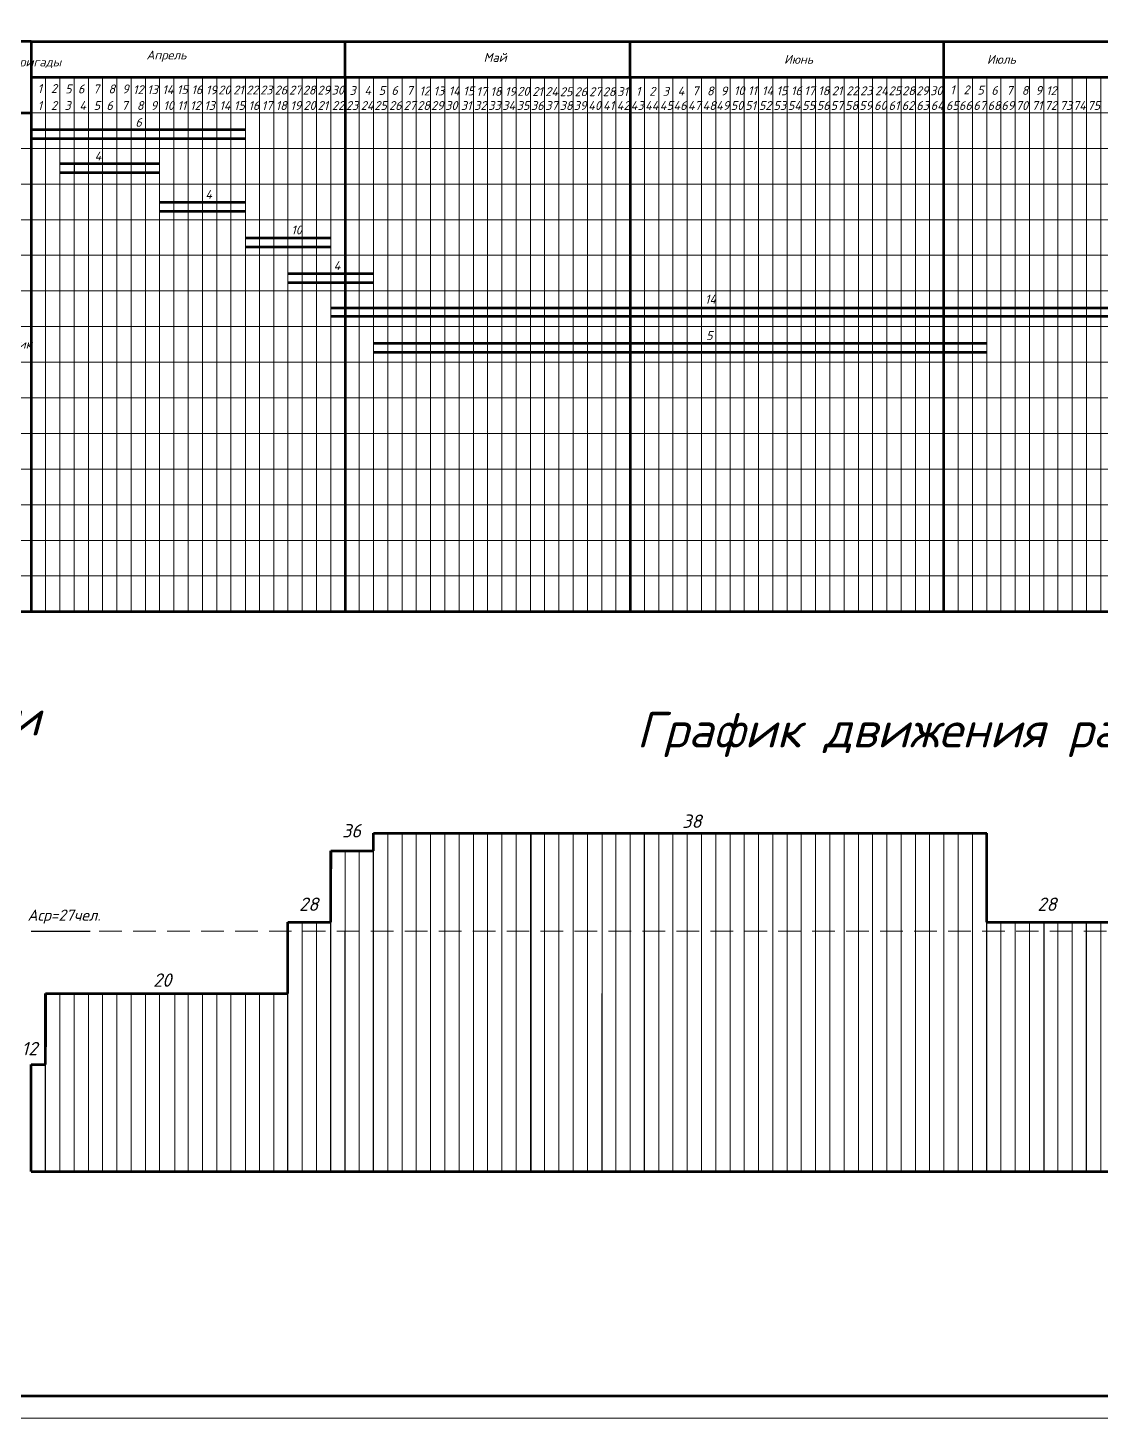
# Model space of a CAD drawing. Header units: millimetres. Extents: x 27137 to 30937, y -4667 to -569.
# Drawn here: x 28338.4 to 28579.3, y -1162.7 to -850.5 of the extents above; entities that cross this region are included whole.
import ezdxf

# ---------------------------------------------------------------- set-up
doc = ezdxf.new("R2010")
doc.units = ezdxf.units.MM
doc.header["$LTSCALE"] = 0.4
doc.linetypes.add('штриховаяX2', pattern=[38.1, 25.4, -12.7])
doc.styles.add('Isocpeur', font='isocpeui.ttf', dxfattribs={"height": 2.5})
doc.styles.get("Standard").update_dxf_attribs({"font": 'isocpeui.ttf', "height": 2.5})

msp = doc.modelspace()

# ---------------------------------------------------------------- linework, layer by layer
at = {"lineweight": 53, "ltscale": 0.5}
for p, q in [((28339.2286, -853.5601), (28774.4286, -853.5601)), ((28339.2286, -853.5601), (28339.2286, -861.5601)), ((28409.6286, -861.5601), (28409.6286, -853.5601)), ((28473.6286, -861.5601), (28473.6286, -853.5601)), ((28544.0286, -861.5601), (28544.0286, -853.5601)), ((28339.2286, -861.5601), (28774.4286, -861.5601)), ((28339.2286, -861.5601), (28339.2286, -933.5601)), ((28345.6286, -861.5601), (28348.8286, -861.5601)), ((28409.6286, -861.5601), (28409.6286, -933.5601)), ((28473.6286, -861.5601), (28473.6286, -933.5601)), ((28544.0286, -933.5601), (28544.0286, -861.5601)), ((28323.2286, -869.5601), (28339.2286, -869.5601)), ((28339.2286, -873.3123), (28374.4286, -873.3123)), ((28374.4286, -873.3123), (28387.3253, -873.3123)), ((28339.2286, -875.3123), (28374.4286, -875.3123)), ((28374.4286, -875.3123), (28387.3253, -875.3123)), ((28345.6286, -880.964), (28368.0286, -880.964)), ((28345.6286, -882.964), (28368.0286, -882.964)), ((28368.0286, -889.6614), (28387.2286, -889.6614)), ((28368.0286, -891.6614), (28387.2286, -891.6614)), ((28387.3253, -897.6614), (28406.5253, -897.6614)), ((28387.3253, -899.6614), (28406.5253, -899.6614)), ((28396.8286, -905.6614), (28416.0286, -905.6614)), ((28396.8286, -907.6614), (28416.0286, -907.6614)), ((28406.4286, -913.3627), (28585.6286, -913.3627)), ((28431.9318, -913.3627), (28585.6286, -913.3627)), ((28585.6286, -915.2897), (28406.4286, -915.2897)), ((28585.6286, -915.2897), (28431.9318, -915.2897)), ((28416.0286, -921.2704), (28553.6286, -921.2704)), ((28416.0286, -923.2704), (28553.6286, -923.2704)), ((28339.2286, -933.5601), (28339.2286, -957.5601)), ((28409.6286, -933.5601), (28409.6286, -981.5601)), ((28473.6286, -933.5601), (28473.6286, -981.5601)), ((28544.0286, -981.5601), (28544.0286, -933.5601)), ((28339.2286, -957.5601), (28339.2286, -981.5601)), ((28339.2286, -981.5601), (28774.4286, -981.5601)), ((28416.0286, -1035.2927), (28416.0286, -1031.2927)), ((28416.0286, -1031.2927), (28553.6286, -1031.2927)), ((28553.6286, -1051.2927), (28553.6286, -1031.2927)), ((28406.4286, -1035.2927), (28406.4286, -1039.2927)), ((28406.4286, -1051.2927), (28406.4286, -1035.2927)), ((28406.4286, -1035.2927), (28416.0286, -1035.2927)), ((28396.8286, -1051.2927), (28406.4286, -1051.2927)), ((28396.8286, -1067.2927), (28396.8286, -1051.2927)), ((28553.6286, -1051.2927), (28582.4286, -1051.2927)), ((28342.4286, -1067.2927), (28342.4286, -1079.2927)), ((28342.4286, -1083.2927), (28342.4286, -1067.2927)), ((28342.4286, -1067.2927), (28396.8286, -1067.2927)), ((28339.2286, -1107.2927), (28339.2286, -1083.2927)), ((28339.2286, -1083.2927), (28342.4286, -1083.2927)), ((28339.2286, -1107.2927), (28339.2286, -1097.2927)), ((28339.2286, -1107.2927), (28774.4286, -1107.2927))]:
    msp.add_line(p, q, dxfattribs=at)
at = {"lineweight": 15}
for p, q in [((28339.2286, -861.5601), (28342.4286, -861.5601)), ((28339.2286, -869.5601), (28339.2286, -861.5601)), ((28342.4286, -861.5601), (28342.4286, -933.5601)), ((28345.6286, -933.5601), (28345.6286, -861.5601)), ((28348.8286, -861.5601), (28348.8286, -933.5601)), ((28352.0286, -933.5601), (28352.0286, -861.5601)), ((28352.0286, -861.5601), (28355.2286, -861.5601)), ((28355.2286, -861.5601), (28355.2286, -933.5601)), ((28358.4286, -933.5601), (28358.4286, -861.5601)), ((28358.4286, -861.5601), (28361.6286, -861.5601)), ((28361.6286, -861.5601), (28361.6286, -933.5601)), ((28364.8286, -933.5601), (28364.8286, -861.5601)), ((28364.8286, -861.5601), (28368.0286, -861.5601)), ((28368.0286, -861.5601), (28368.0286, -981.5601)), ((28371.2286, -861.5601), (28374.4286, -861.5601)), ((28371.2286, -861.5601), (28371.2286, -933.5601)), ((28374.4286, -861.5601), (28374.4286, -933.5601)), ((28377.6286, -933.5601), (28377.6286, -861.5601)), ((28377.6286, -861.5601), (28380.8286, -861.5601)), ((28380.8286, -861.5601), (28380.8286, -933.5601)), ((28384.0286, -933.5601), (28384.0286, -861.5601)), ((28384.0286, -861.5601), (28387.2286, -861.5601)), ((28387.3253, -981.5601), (28387.3253, -861.5601)), ((28390.4286, -933.5601), (28390.4286, -861.5601)), ((28390.4286, -861.5601), (28393.6286, -861.5601)), ((28393.6286, -861.5601), (28393.6286, -933.5601)), ((28396.8286, -933.5601), (28396.8286, -861.5601)), ((28396.8286, -861.5601), (28400.0286, -861.5601)), ((28400.0286, -861.5601), (28400.0286, -933.5601)), ((28403.2286, -933.5601), (28403.2286, -861.5601)), ((28403.2286, -861.5601), (28406.4286, -861.5601)), ((28406.4286, -861.5601), (28406.4286, -933.5601)), ((28409.6286, -861.5601), (28412.8286, -861.5601)), ((28412.8286, -861.5601), (28412.8286, -933.5601)), ((28416.0286, -933.5601), (28416.0286, -861.5601)), ((28416.0286, -861.5601), (28419.2286, -861.5601)), ((28419.2286, -861.5601), (28419.2286, -933.5601)), ((28422.4286, -933.5601), (28422.4286, -861.5601)), ((28422.4286, -861.5601), (28425.6286, -861.5601)), ((28425.6286, -861.5601), (28425.6286, -933.5601)), ((28428.8286, -933.5601), (28428.8286, -861.5601)), ((28428.8286, -861.5601), (28432.0286, -861.5601)), ((28432.0286, -861.5601), (28432.0286, -933.5601)), ((28435.2286, -933.5601), (28435.2286, -861.5601)), ((28435.2286, -861.5601), (28438.4286, -861.5601)), ((28438.4286, -861.5601), (28438.4286, -933.5601)), ((28441.6286, -933.5601), (28441.6286, -861.5601)), ((28441.6286, -861.5601), (28444.8286, -861.5601)), ((28444.8286, -861.5601), (28444.8286, -933.5601)), ((28448.0286, -933.5601), (28448.0286, -861.5601)), ((28448.0286, -861.5601), (28451.2286, -861.5601)), ((28451.2286, -861.5601), (28451.2286, -933.5601)), ((28454.4286, -934.0088), (28454.4286, -861.5601)), ((28454.4286, -861.5601), (28457.6286, -861.5601)), ((28457.6286, -861.5601), (28457.6286, -934.0088)), ((28457.6286, -934.0088), (28457.6286, -861.5967)), ((28460.8286, -934.0088), (28460.8286, -861.5601)), ((28460.8286, -861.5601), (28464.0286, -861.5601)), ((28464.0286, -861.5601), (28464.0286, -933.5601)), ((28467.2286, -933.5601), (28467.2286, -861.5601)), ((28467.2286, -861.5601), (28470.4286, -861.5601)), ((28470.4286, -861.5601), (28470.4286, -933.5601)), ((28473.6286, -861.5601), (28476.8286, -861.5601)), ((28476.8286, -861.5601), (28476.8286, -933.5601)), ((28480.0286, -933.5601), (28480.0286, -861.5601)), ((28480.0286, -861.5601), (28483.2286, -861.5601)), ((28483.2286, -861.5601), (28483.2286, -933.5601)), ((28486.4286, -933.5601), (28486.4286, -861.5601)), ((28486.4286, -861.5601), (28489.6286, -861.5601)), ((28489.6286, -861.5601), (28489.6286, -933.5601)), ((28492.8286, -933.5601), (28492.8286, -861.5601)), ((28492.8286, -861.5601), (28496.0286, -861.5601)), ((28496.0286, -861.5601), (28496.0286, -933.5601)), ((28499.2286, -933.5601), (28499.2286, -861.5601)), ((28499.2286, -861.5601), (28502.4286, -861.5601)), ((28502.4286, -861.5601), (28502.4286, -933.5601)), ((28505.6286, -933.5601), (28505.6286, -861.5601)), ((28505.6286, -861.5601), (28508.8286, -861.5601)), ((28508.8286, -861.5601), (28508.8286, -933.5601)), ((28512.0286, -933.5601), (28512.0286, -861.5601)), ((28512.0286, -861.5601), (28515.2286, -861.5601)), ((28515.2286, -861.5601), (28515.2286, -933.5601)), ((28518.4286, -861.5601), (28521.6286, -861.5601)), ((28521.6286, -861.5601), (28521.6286, -933.5601)), ((28521.6286, -933.5601), (28521.6286, -861.5601)), ((28524.8286, -933.5601), (28524.8286, -861.5601)), ((28524.8286, -861.5601), (28528.0286, -861.5601)), ((28528.0286, -861.5601), (28528.0286, -933.5601)), ((28531.2286, -933.5601), (28531.2286, -861.5601)), ((28531.2286, -861.5601), (28534.4286, -861.5601)), ((28534.4286, -861.5601), (28534.4286, -933.5601)), ((28537.6286, -861.5601), (28540.8286, -861.5601)), ((28537.6286, -861.5601), (28537.6286, -933.5601)), ((28544.0286, -861.5601), (28547.2286, -861.5601)), ((28547.2286, -861.5601), (28547.2286, -933.5601)), ((28550.4286, -933.5601), (28550.4286, -861.5601)), ((28550.4286, -861.5601), (28553.6286, -861.5601)), ((28553.6286, -861.5601), (28553.6286, -933.5601)), ((28556.8286, -933.5601), (28556.8286, -861.5601)), ((28556.8286, -861.5601), (28560.0286, -861.5601)), ((28560.0286, -861.5601), (28560.0286, -933.5601)), ((28563.2286, -861.5601), (28566.4286, -861.5601)), ((28563.2286, -925.5601), (28563.2286, -861.5601)), ((28566.4286, -861.5601), (28566.4286, -933.5601)), ((28566.4286, -861.5601), (28566.4286, -933.5601)), ((28569.6286, -861.5601), (28569.6286, -933.5601)), ((28572.8286, -861.5601), (28572.8286, -933.5601)), ((28576.0286, -933.5601), (28576.0286, -861.5601)), ((28576.0286, -861.5601), (28576.0286, -933.5601)), ((28579.2286, -861.5601), (28579.2286, -933.5601)), ((28579.2286, -933.5601), (28579.2286, -861.5601)), ((28339.2286, -869.5601), (28339.2286, -873.3123)), ((28774.4286, -869.5601), (28339.2286, -869.5601)), ((28339.2286, -881.5601), (28339.2286, -876.3644)), ((28377.6286, -876.3644), (28377.6286, -881.5601)), ((28159.2286, -877.5601), (28339.2286, -877.5601)), ((28339.2286, -877.5601), (28774.4286, -877.5601)), ((28380.8286, -881.5601), (28380.8286, -885.7509)), ((28159.2286, -885.5601), (28339.2286, -885.5601)), ((28339.2286, -885.5601), (28774.4286, -885.5601)), ((28384.0286, -885.7509), (28384.0286, -889.5601)), ((28339.2286, -897.5601), (28339.2286, -889.5601)), ((28374.4286, -889.6614), (28377.6286, -889.6614)), ((28384.0286, -889.5601), (28384.0286, -893.1192)), ((28159.2286, -893.5601), (28774.4286, -893.5601)), ((28377.6286, -897.2575), (28377.6286, -895.6376)), ((28393.6286, -893.1192), (28393.6286, -897.2575)), ((28384.0286, -898.7435), (28384.0286, -900.5208)), ((28393.7253, -897.6614), (28396.9253, -897.6614)), ((28400.0286, -900.5208), (28400.0286, -898.4473)), ((28400.0286, -898.7435), (28400.0286, -900.5208)), ((28409.6286, -897.2575), (28409.6286, -897.5601)), ((28409.6286, -897.5601), (28409.6286, -898.7435)), ((28409.6286, -898.7435), (28409.6286, -898.7435)), ((28339.2286, -901.5601), (28207.2286, -901.5601)), ((28339.2286, -905.5601), (28339.2286, -901.5601)), ((28339.2286, -901.5601), (28774.4286, -901.5601)), ((28390.4286, -901.5601), (28390.4286, -903.6773)), ((28393.6286, -905.5116), (28393.6286, -906.4036)), ((28339.2286, -909.5601), (28207.2286, -909.5601)), ((28339.2286, -917.5601), (28339.2286, -909.5601)), ((28339.2286, -909.5601), (28774.4286, -909.5601)), ((28396.8286, -909.5601), (28396.8286, -913.3627)), ((28416.0286, -909.5601), (28416.0286, -910.6786)), ((28207.2286, -917.5601), (28339.2286, -917.5601)), ((28339.2286, -917.5601), (28774.4286, -917.5601)), ((28416.0286, -917.5601), (28416.0286, -920.5515)), ((28339.2286, -929.5601), (28339.2286, -921.5601)), ((28569.6286, -921.5601), (28569.6286, -923.137)), ((28159.2286, -925.5601), (28339.2286, -925.5601)), ((28339.2286, -933.5601), (28339.2286, -925.5601)), ((28339.2286, -925.5601), (28774.4286, -925.5601)), ((28563.2286, -933.5601), (28563.2286, -925.5601)), ((28524.8286, -930.2794), (28524.8286, -931.6109)), ((28207.2286, -933.5601), (28339.2286, -933.5601)), ((28339.2286, -933.5601), (28207.2286, -933.5601)), ((28339.2286, -933.5601), (28774.4286, -933.5601)), ((28339.2286, -933.5601), (28774.4286, -933.5601)), ((28342.4286, -933.5601), (28342.4286, -981.5601)), ((28345.6286, -981.5601), (28345.6286, -933.5601)), ((28348.8286, -933.5601), (28348.8286, -981.5601)), ((28352.0286, -981.5601), (28352.0286, -933.5601)), ((28355.2286, -933.5601), (28355.2286, -981.5601)), ((28358.4286, -981.5601), (28358.4286, -933.5601)), ((28361.6286, -933.5601), (28361.6286, -981.5601)), ((28364.8286, -981.5601), (28364.8286, -933.5601)), ((28371.2286, -933.5601), (28371.2286, -981.5601)), ((28374.4286, -933.5601), (28374.4286, -981.5601)), ((28377.6286, -981.5601), (28377.6286, -933.5601)), ((28380.8286, -933.5601), (28380.8286, -981.5601)), ((28384.0286, -981.5601), (28384.0286, -933.5601)), ((28390.4286, -981.5601), (28390.4286, -933.5601)), ((28393.6286, -933.5601), (28393.6286, -981.5601)), ((28396.8286, -981.5601), (28396.8286, -933.5601)), ((28400.0286, -933.5601), (28400.0286, -981.5601)), ((28403.2286, -981.5601), (28403.2286, -933.5601)), ((28406.4286, -933.5601), (28406.4286, -981.5601)), ((28412.8286, -933.5601), (28412.8286, -981.5601)), ((28416.0286, -981.5601), (28416.0286, -933.5601)), ((28419.2286, -933.5601), (28419.2286, -981.5601)), ((28422.4286, -981.5601), (28422.4286, -933.5601)), ((28425.6286, -933.5601), (28425.6286, -981.5601)), ((28428.8286, -981.5601), (28428.8286, -933.5601)), ((28432.0286, -933.5601), (28432.0286, -981.5601)), ((28435.2286, -981.5601), (28435.2286, -933.5601)), ((28438.4286, -933.5601), (28438.4286, -981.5601)), ((28441.6286, -981.5601), (28441.6286, -933.5601)), ((28444.8286, -933.5601), (28444.8286, -981.5601)), ((28448.0286, -981.5601), (28448.0286, -933.5601)), ((28451.2286, -933.5601), (28451.2286, -981.5601)), ((28454.4286, -981.5601), (28454.4286, -933.5601)), ((28457.6286, -933.5601), (28457.6286, -981.5601)), ((28457.6286, -981.5601), (28457.6286, -933.5601)), ((28460.8286, -981.5601), (28460.8286, -933.5601)), ((28464.0286, -933.5601), (28464.0286, -981.5601)), ((28467.2286, -981.5601), (28467.2286, -933.5601)), ((28470.4286, -933.5601), (28470.4286, -981.5601)), ((28476.8286, -933.5601), (28476.8286, -981.5601)), ((28480.0286, -981.5601), (28480.0286, -933.5601)), ((28483.2286, -933.5601), (28483.2286, -981.5601)), ((28486.4286, -981.5601), (28486.4286, -933.5601)), ((28489.6286, -933.5601), (28489.6286, -981.5601)), ((28492.8286, -981.5601), (28492.8286, -933.5601)), ((28496.0286, -933.5601), (28496.0286, -981.5601)), ((28499.2286, -981.5601), (28499.2286, -933.5601)), ((28502.4286, -933.5601), (28502.4286, -981.5601)), ((28505.6286, -981.5601), (28505.6286, -933.5601)), ((28508.8286, -933.5601), (28508.8286, -981.5601)), ((28512.0286, -981.5601), (28512.0286, -933.5601)), ((28515.2286, -933.5601), (28515.2286, -981.5601)), ((28521.6286, -933.5601), (28521.6286, -981.5601)), ((28521.6286, -981.5601), (28521.6286, -933.5601)), ((28524.8286, -981.5601), (28524.8286, -933.5601)), ((28528.0286, -933.5601), (28528.0286, -981.5601)), ((28531.2286, -981.5601), (28531.2286, -933.5601)), ((28534.4286, -933.5601), (28534.4286, -981.5601)), ((28537.6286, -933.5601), (28537.6286, -981.5601)), ((28547.2286, -933.5601), (28547.2286, -981.5601)), ((28550.4286, -981.5601), (28550.4286, -933.5601)), ((28553.6286, -933.5601), (28553.6286, -981.5601)), ((28556.8286, -981.5601), (28556.8286, -933.5601)), ((28560.0286, -933.5601), (28560.0286, -981.5601)), ((28563.2286, -981.5601), (28563.2286, -933.5601)), ((28566.4286, -933.5601), (28566.4286, -981.5601)), ((28566.4286, -933.5601), (28566.4286, -981.5601)), ((28569.6286, -933.5601), (28569.6286, -981.5601)), ((28572.8286, -933.5601), (28572.8286, -981.5601)), ((28576.0286, -981.5601), (28576.0286, -933.5601)), ((28576.0286, -933.5601), (28576.0286, -981.5601)), ((28579.2286, -933.5601), (28579.2286, -981.5601)), ((28579.2286, -981.5601), (28579.2286, -933.5601)), ((28339.2286, -941.5601), (28339.2286, -937.5601)), ((28207.2286, -941.5601), (28339.2286, -941.5601)), ((28339.2286, -941.5601), (28774.4286, -941.5601)), ((28339.2286, -949.5601), (28339.2286, -945.5601)), ((28207.2286, -949.5601), (28339.2286, -949.5601)), ((28339.2286, -949.5601), (28774.6124, -949.5601)), ((28393.6286, -949.5601), (28393.6286, -950.3694)), ((28339.2286, -957.5601), (28323.2286, -957.5601)), ((28339.2286, -957.5601), (28339.2286, -958.6634)), ((28339.2286, -957.5601), (28774.6124, -957.5601)), ((28345.6286, -981.5601), (28345.6286, -957.5601)), ((28159.2286, -965.5601), (28339.2286, -965.5601)), ((28339.2286, -965.5601), (28774.6124, -965.5601)), ((28159.2286, -973.5601), (28339.2286, -973.5601)), ((28339.2286, -973.5601), (28774.6124, -973.5601)), ((28339.2286, -981.5601), (28339.2286, -975.1601)), ((28339.2286, -981.5601), (28339.2286, -975.1601)), ((28419.2286, -1031.2927), (28419.2286, -1107.2927)), ((28422.4286, -1107.2927), (28422.4286, -1031.2927)), ((28422.4286, -1068.1469), (28422.4286, -1031.2927)), ((28425.6286, -1031.2927), (28425.6286, -1068.1469)), ((28425.6286, -1031.2927), (28425.6286, -1107.2927)), ((28428.8286, -1107.2927), (28428.8286, -1031.2927)), ((28428.8286, -1068.1469), (28428.8286, -1031.2927)), ((28432.0286, -1031.2927), (28432.0286, -1068.1469)), ((28432.0286, -1031.2927), (28432.0286, -1107.2927)), ((28435.2286, -1107.2927), (28435.2286, -1031.2927)), ((28435.2286, -1068.1469), (28435.2286, -1031.2927)), ((28438.4286, -1031.2927), (28438.4286, -1068.1469)), ((28438.4286, -1031.2927), (28438.4286, -1107.2927)), ((28441.6286, -1107.2927), (28441.6286, -1031.2927)), ((28441.6286, -1068.1469), (28441.6286, -1031.2927)), ((28444.8286, -1031.2927), (28444.8286, -1068.1469)), ((28444.8286, -1031.2927), (28444.8286, -1107.2927)), ((28448.0286, -1107.2927), (28448.0286, -1031.2927)), ((28448.0286, -1068.1469), (28448.0286, -1031.2927)), ((28451.2286, -1031.2927), (28451.2286, -1068.1469)), ((28451.2286, -1031.2927), (28451.2286, -1107.2927)), ((28451.4303, -1031.2927), (28451.4303, -1107.2927)), ((28454.4286, -1107.2927), (28454.4286, -1031.2927)), ((28454.4286, -1068.1469), (28454.4286, -1031.2927)), ((28454.4286, -1031.2927), (28454.4286, -1107.2927)), ((28457.6286, -1031.2927), (28457.6286, -1068.1469)), ((28457.6286, -1031.2927), (28457.6286, -1107.2927)), ((28457.6286, -1107.2927), (28457.6286, -1031.2927)), ((28457.6286, -1068.1469), (28457.6286, -1031.2927)), ((28457.6286, -1107.2927), (28457.6286, -1031.2927)), ((28460.8286, -1107.2927), (28460.8286, -1031.2927)), ((28460.8286, -1068.1469), (28460.8286, -1031.2927)), ((28460.8286, -1031.2927), (28460.8286, -1107.2927)), ((28464.0286, -1031.2927), (28464.0286, -1107.2927)), ((28464.0286, -1107.2927), (28464.0286, -1031.2927)), ((28467.3253, -1107.2927), (28467.3253, -1031.2927)), ((28470.4286, -1107.2927), (28470.4286, -1031.2927)), ((28473.6286, -1031.2927), (28473.6286, -1107.2927)), ((28476.8286, -1107.2927), (28476.8286, -1031.2927)), ((28476.8286, -1107.2927), (28476.8286, -1031.2927)), ((28480.0286, -1031.2927), (28480.0286, -1107.2927)), ((28483.2286, -1107.2927), (28483.2286, -1031.2927)), ((28486.4286, -1107.2927), (28486.4286, -1031.2927)), ((28489.6286, -1031.2927), (28489.6286, -1107.2927)), ((28492.8286, -1031.2927), (28492.8286, -1107.2927)), ((28496.0286, -1107.2927), (28496.0286, -1031.2927)), ((28499.2286, -1031.2927), (28499.2286, -1107.2927)), ((28502.4286, -1107.2927), (28502.4286, -1031.2927)), ((28505.6286, -1031.2927), (28505.6286, -1107.2927)), ((28508.8286, -1107.2927), (28508.8286, -1031.2927)), ((28512.0286, -1031.2927), (28512.0286, -1107.2927)), ((28515.2286, -1107.2927), (28515.2286, -1031.2927)), ((28518.4286, -1031.2927), (28518.4286, -1107.2927)), ((28521.6286, -1107.2927), (28521.6286, -1031.2927)), ((28524.8286, -1031.2927), (28524.8286, -1107.2927)), ((28528.0286, -1107.2927), (28528.0286, -1031.2927)), ((28531.2286, -1031.2927), (28531.2286, -1107.2927)), ((28534.4286, -1107.2927), (28534.4286, -1031.2927)), ((28537.6286, -1031.2927), (28537.6286, -1107.2927)), ((28537.6286, -1107.2927), (28537.6286, -1031.2927)), ((28540.8286, -1107.2927), (28540.8286, -1031.2927)), ((28544.0286, -1031.2927), (28544.0286, -1107.2927)), ((28547.2286, -1107.2927), (28547.2286, -1031.2927)), ((28547.2286, -1031.2927), (28547.2286, -1107.2927)), ((28550.4286, -1031.2927), (28550.4286, -1107.2927)), ((28409.6286, -1035.2927), (28409.6286, -1072.5151)), ((28412.8286, -1035.2927), (28412.8286, -1107.2927)), ((28416.0286, -1107.2927), (28416.0286, -1035.2927)), ((28406.4286, -1039.2927), (28406.4286, -1068.5317)), ((28406.4286, -1039.2927), (28406.4286, -1039.2927)), ((28406.4286, -1107.2927), (28406.4286, -1039.2927)), ((28400.0286, -1051.2927), (28400.0286, -1107.2927)), ((28400.0286, -1051.2927), (28400.0286, -1068.5317)), ((28403.2286, -1107.2927), (28403.2286, -1051.2927)), ((28403.2286, -1068.5317), (28403.2286, -1051.2927)), ((28553.6286, -1051.2927), (28553.6286, -1107.2927)), ((28556.8286, -1107.2927), (28556.8286, -1051.2927)), ((28560.0286, -1051.2927), (28560.0286, -1107.2927)), ((28563.2286, -1051.2927), (28563.2286, -1107.2927)), ((28563.2286, -1107.2927), (28563.2286, -1051.2927)), ((28566.4286, -1107.2927), (28566.4286, -1051.2927)), ((28566.5253, -1107.2927), (28566.5253, -1051.2927)), ((28569.6286, -1051.2927), (28569.6286, -1107.2927)), ((28569.6286, -1107.2927), (28569.6286, -1051.2927)), ((28572.8286, -1051.2927), (28572.8286, -1107.2927)), ((28572.8286, -1051.2927), (28572.8286, -1107.2927)), ((28576.0286, -1051.2927), (28576.0286, -1107.2927)), ((28576.0286, -1107.2927), (28576.0286, -1051.2927)), ((28576.0286, -1107.2927), (28576.0286, -1051.2927)), ((28579.2286, -1107.2927), (28579.2286, -1051.2927)), ((28579.2286, -1051.2927), (28579.2286, -1107.2927)), ((28396.8286, -1107.2927), (28396.8286, -1057.2927)), ((28396.8286, -1072.5151), (28396.8286, -1057.2927)), ((28425.6286, -1107.2927), (28425.6286, -1063.2927)), ((28425.6286, -1107.2927), (28425.6286, -1063.2927)), ((28428.8286, -1063.2927), (28428.8286, -1107.2927)), ((28432.0286, -1107.2927), (28432.0286, -1063.2927)), ((28435.2286, -1063.2927), (28435.2286, -1107.2927)), ((28438.4286, -1107.2927), (28438.4286, -1063.2927)), ((28441.6286, -1063.2927), (28441.6286, -1107.2927)), ((28444.8286, -1107.2927), (28444.8286, -1063.2927)), ((28448.0286, -1063.2927), (28448.0286, -1107.2927)), ((28524.8286, -1107.2927), (28524.8286, -1063.2927)), ((28524.8286, -1107.2927), (28524.8286, -1063.2927)), ((28528.0286, -1063.2927), (28528.0286, -1107.2927)), ((28531.2286, -1107.2927), (28531.2286, -1063.2927)), ((28534.4286, -1063.2927), (28534.4286, -1107.2927)), ((28537.6286, -1107.2927), (28537.6286, -1063.2927)), ((28540.8286, -1063.2927), (28540.8286, -1107.2927)), ((28544.0286, -1107.2927), (28544.0286, -1063.2927)), ((28345.6286, -1107.2927), (28345.6286, -1067.2927)), ((28345.6286, -1107.2927), (28345.6286, -1067.2927)), ((28348.8286, -1067.2927), (28348.8286, -1107.2927)), ((28352.0286, -1107.2927), (28352.0286, -1067.2927)), ((28355.2286, -1067.2927), (28355.2286, -1107.2927)), ((28358.4286, -1107.2927), (28358.4286, -1067.2927)), ((28361.6286, -1067.2927), (28361.6286, -1107.2927)), ((28364.8286, -1107.2927), (28364.8286, -1067.2927)), ((28368.0286, -1067.2927), (28368.0286, -1107.2927)), ((28371.4303, -1067.2927), (28371.4303, -1107.2927)), ((28374.4286, -1067.2927), (28374.4286, -1107.2927)), ((28377.6286, -1107.2927), (28377.6286, -1067.2927)), ((28380.8286, -1067.2927), (28380.8286, -1107.2927)), ((28384.0286, -1107.2927), (28384.0286, -1067.2927)), ((28387.3253, -1107.2927), (28387.3253, -1067.2927)), ((28390.4286, -1107.2927), (28390.4286, -1067.2927)), ((28390.4286, -1072.5151), (28390.4286, -1067.2927)), ((28393.6286, -1067.2927), (28393.6286, -1072.5151)), ((28396.8286, -1107.2927), (28396.8286, -1067.2927)), ((28467.2286, -1107.2927), (28467.2286, -1067.2927)), ((28470.4286, -1067.2927), (28470.4286, -1107.2927)), ((28473.6286, -1067.2927), (28473.6286, -1068.1469)), ((28473.6286, -1067.2927), (28473.6286, -1107.2927)), ((28476.8286, -1067.2927), (28476.8286, -1068.1469)), ((28476.8286, -1067.2927), (28476.8286, -1107.2927)), ((28480.0286, -1107.2927), (28480.0286, -1067.2927)), ((28480.0286, -1068.1469), (28480.0286, -1067.2927)), ((28483.2286, -1067.2927), (28483.2286, -1068.1469)), ((28483.2286, -1067.2927), (28483.2286, -1107.2927)), ((28486.4286, -1068.1469), (28486.4286, -1067.2927)), ((28489.6286, -1067.2927), (28489.6286, -1068.1469)), ((28489.6286, -1067.2927), (28489.6286, -1107.2927)), ((28492.8286, -1067.2927), (28492.8286, -1107.2927)), ((28496.0286, -1067.2927), (28496.0286, -1107.2927)), ((28499.2286, -1107.2927), (28499.2286, -1067.2927)), ((28502.4286, -1067.2927), (28502.4286, -1107.2927)), ((28505.6286, -1107.2927), (28505.6286, -1067.2927)), ((28508.8286, -1067.2927), (28508.8286, -1107.2927)), ((28512.0286, -1107.2927), (28512.0286, -1067.2927)), ((28515.2286, -1067.2927), (28515.2286, -1107.2927)), ((28518.4286, -1107.2927), (28518.4286, -1067.2927)), ((28550.4286, -1067.2927), (28550.4286, -1107.2927)), ((28553.6286, -1067.2927), (28553.6286, -1107.2927)), ((28556.8286, -1067.2927), (28556.8286, -1107.2927)), ((28560.0286, -1107.2927), (28560.0286, -1067.2927)), ((28393.6286, -1072.5151), (28393.6286, -1107.2927)), ((28409.6286, -1072.5151), (28409.6286, -1107.2927)), ((28342.4286, -1079.2927), (28342.4286, -1107.2927)), ((28342.4286, -1079.2927), (28342.4286, -1107.2927)), ((28358.4286, -1087.2927), (28358.4286, -1077.2927)), ((28361.6286, -1077.2927), (28361.6286, -1081.358)), ((28364.8286, -1081.358), (28364.8286, -1077.2927)), ((28368.0286, -1077.2927), (28368.0286, -1081.358)), ((28374.4286, -1077.2927), (28374.4286, -1077.5115)), ((28377.6286, -1077.5115), (28377.6286, -1077.2927)), ((28380.8286, -1077.2927), (28380.8286, -1077.5115)), ((28384.0286, -1081.358), (28384.0286, -1077.2927)), ((28422.4286, -1079.2927), (28422.4286, -1107.2927)), ((28422.4286, -1079.2927), (28422.4286, -1107.2927)), ((28521.6286, -1079.2927), (28521.6286, -1107.2927)), ((28521.6286, -1079.2927), (28521.6286, -1107.2927)), ((28521.6286, -1082.2927), (28521.6286, -1107.2927)), ((28521.6286, -1107.2927), (28521.6286, -1082.2927)), ((28524.8286, -1107.2927), (28524.8286, -1082.2927)), ((28528.0286, -1082.2927), (28528.0286, -1107.2927)), ((28531.2286, -1107.2927), (28531.2286, -1082.2927)), ((28534.4286, -1082.2927), (28534.4286, -1107.2927)), ((28537.6286, -1082.2927), (28537.6286, -1107.2927)), ((28540.8286, -1082.2927), (28540.8286, -1107.2927)), ((28544.0286, -1107.2927), (28544.0286, -1082.2927)), ((28547.2286, -1082.2927), (28547.2286, -1107.2927)), ((28550.4286, -1082.2927), (28550.4286, -1107.2927)), ((28553.6286, -1082.2927), (28553.6286, -1107.2927)), ((28556.8286, -1107.2927), (28556.8286, -1082.2927)), ((28560.0286, -1082.2927), (28560.0286, -1107.2927)), ((28563.2286, -1107.2927), (28563.2286, -1082.2927)), ((28566.4286, -1082.2927), (28566.4286, -1107.2927)), ((28569.6286, -1107.2927), (28569.6286, -1082.2927))]:
    msp.add_line(p, q, dxfattribs=at)
at = {"color": 0, "lineweight": 15}
for p, q in [((28518.4286, -933.5601), (28518.4286, -861.5601)), ((28540.8286, -861.5601), (28540.8286, -933.5601)), ((28518.4286, -981.5601), (28518.4286, -933.5601)), ((28540.8286, -933.5601), (28540.8286, -981.5601))]:
    msp.add_line(p, q, dxfattribs=at)
at = {"ltscale": 0.5}
for p, q in [((28339.2286, -873.3123), (28339.2286, -875.3123)), ((28339.2286, -875.3123), (28342.0311, -875.3123)), ((28345.6286, -882.964), (28368.0286, -882.964)), ((28348.8286, -880.964), (28348.8286, -882.964)), ((28348.8286, -880.964), (28348.8286, -882.964)), ((28416.0286, -1107.2927), (28416.0286, -1031.2927)), ((28416.0286, -1031.2927), (28553.6286, -1031.2927)), ((28476.8286, -1107.2927), (28476.8286, -1031.2927)), ((28406.4286, -1107.2927), (28406.4286, -1035.2927)), ((28406.4286, -1035.2927), (28416.0286, -1035.2927)), ((28396.8286, -1051.2927), (28406.4286, -1051.2927)), ((28553.6286, -1107.2927), (28553.6286, -1051.2927)), ((28576.0286, -1107.2927), (28576.0286, -1051.2927)), ((28339.2286, -1053.2927), (28352.414, -1053.2927)), ((28409.6286, -1107.2927), (28409.6286, -1053.2927)), ((28553.6286, -1107.2927), (28553.6286, -1061.2927)), ((28396.8286, -1107.2927), (28396.8286, -1067.2927)), ((28396.8286, -1107.2927), (28396.8286, -1067.2927)), ((28339.2286, -1107.2927), (28339.2286, -1083.2927)), ((28339.2286, -1083.2927), (28342.4286, -1083.2927)), ((28342.4286, -1107.2927), (28342.4286, -1083.2927))]:
    msp.add_line(p, q, dxfattribs=at)
at = {"lineweight": 15, "ltscale": 0.5}
for p, q in [((28374.4286, -881.1191), (28374.4286, -933.5601)), ((28390.4286, -881.1191), (28390.4286, -933.5601)), ((28419.2286, -914.5345), (28419.2286, -933.5601)), ((28569.6286, -914.5345), (28569.6286, -933.5601)), ((28572.8286, -914.5345), (28572.8286, -933.5601)), ((28374.4286, -933.5601), (28374.4286, -981.5601)), ((28390.4286, -933.5601), (28390.4286, -981.5601)), ((28419.2286, -933.5601), (28419.2286, -981.5601)), ((28569.6286, -933.5601), (28569.6286, -981.5601)), ((28572.8286, -933.5601), (28572.8286, -981.5601)), ((28390.4286, -1067.2927), (28390.4286, -1072.5151)), ((28374.4286, -1077.2927), (28374.4286, -1077.5115)), ((28374.4286, -1081.358), (28374.4286, -1082.8575)), ((28390.4286, -1081.358), (28390.4286, -1081.9558)), ((28339.2286, -1107.2927), (28339.2286, -1097.2927))]:
    msp.add_line(p, q, dxfattribs=at)
at = {"linetype": 'штриховаяX2', "lineweight": 15, "ltscale": 0.5}
msp.add_line((28339.2286, -1053.2927), (28780.8713, -1053.2927), dxfattribs=at)
at = {"color": 7, "lineweight": 15}
msp.add_lwpolyline([(28130.6969, -1162.6747), (28971.6969, -1162.6747), (28971.6969, -568.6747), (28130.6969, -568.6747)], close=True, dxfattribs=at)
at = {"lineweight": 15, "const_width": 0.6}
msp.add_lwpolyline([(28150.6969, -1157.6747), (28966.6969, -1157.6747), (28966.6969, -573.6747), (28150.6969, -573.6747)], close=True, dxfattribs=at)
msp.add_lwpolyline([(28150.6969, -573.6747), (28966.6969, -573.6747), (28966.6969, -1157.6747), (28150.6969, -1157.6747)], dxfattribs=at)
at = {"lineweight": 53, "ltscale": 0.5}
msp.add_lwpolyline([(28339.2286, -853.5601), (28159.2286, -853.5601), (28159.2286, -949.5601), (28159.2286, -953.5601), (28159.2286, -957.5601), (28159.2286, -965.5601), (28159.2286, -973.5601), (28159.2286, -981.5601), (28339.2286, -981.5601)], dxfattribs=at)

# ---------------------------------------------------------------- texts
at = {"lineweight": 15, "attachment_point": 1}
for s, width, gutter_width, insert, char_height in [('Состав бригады', 20, 12.5, (28326.1111, -857.1496), 2), ('Апрель', 64.209377, 12.5, (28365.0504, -855.5799), 2), ('Май', 64.209377, 12.5, (28440.7386, -856.129), 2), ('Июнь', 64.209377, 12.5, (28508.1471, -856.5585), 2), ('Июль', 64.209377, 12.5, (28553.6794, -856.5585), 2), ('1', 8.923798, 12.5, (28340.6501, -863.1051), 2), ('2', 8.923798, 12.5, (28343.6373, -863.1051), 2), ('5', 8.923798, 12.5, (28346.8311, -863.1996), 2), ('6', 8.923798, 12.5, (28349.6901, -863.1996), 2), ('7', 8.923798, 12.5, (28353.0896, -863.1996), 2), ('8', 8.923798, 12.5, (28356.5325, -863.1996), 2), ('9', 8.923798, 12.5, (28359.6254, -863.1996), 2), ('12', 8.923798, 12.5, (28362.0558, -863.3598), 2), ('13', 8.923798, 12.5, (28365.2284, -863.3598), 2), ('14', 8.923798, 12.5, (28368.6317, -863.3598), 2), ('15', 8.923798, 12.5, (28371.8908, -863.3598), 2), ('16', 8.923798, 12.5, (28375.1499, -863.3598), 2), ('19', 8.923798, 12.5, (28378.3938, -863.4447), 2), ('20', 8.923798, 12.5, (28381.169, -863.4447), 2), ('21', 8.923798, 12.5, (28384.5098, -863.4447), 2), ('22', 8.923798, 12.5, (28387.4386, -863.4447), 2), ('23', 8.923798, 12.5, (28390.5603, -863.4447), 2), ('26', 8.923798, 12.5, (28393.8254, -863.4566), 2), ('27', 8.923798, 12.5, (28397.0725, -863.4566), 2), ('28', 8.923798, 12.5, (28400.1374, -863.4566), 2), ('29', 8.923798, 12.5, (28403.4324, -863.4697), 2), ('30', 8.923798, 12.5, (28406.6075, -863.4697), 2), ('3', 8.923798, 12.5, (28410.6237, -863.5509), 2), ('4', 8.923798, 12.5, (28413.9712, -863.5509), 2), ('5', 8.923798, 12.5, (28417.1699, -863.5509), 2), ('6', 8.923798, 12.5, (28420.029, -863.5509), 2), ('7', 8.923798, 12.5, (28423.4284, -863.5509), 2), ('12', 8.923798, 12.5, (28426.3144, -863.6424), 2), ('13', 8.923798, 12.5, (28429.487, -863.6424), 2), ('14', 8.923798, 12.5, (28432.8903, -863.6424), 2), ('15', 8.923798, 12.5, (28436.1494, -863.6424), 2), ('17', 8.923798, 12.5, (28439.098, -863.771), 2), ('18', 8.923798, 12.5, (28442.2417, -863.771), 2), ('19', 8.923798, 12.5, (28445.5296, -863.771), 2), ('20', 8.923798, 12.5, (28448.2843, -863.7309), 2), ('21', 8.923798, 12.5, (28451.6456, -863.771), 2), ('24', 8.923798, 12.5, (28454.5601, -863.7901), 2), ('25', 8.923798, 12.5, (28457.83, -863.8245), 2), ('26', 8.923798, 12.5, (28461.1462, -863.8245), 2), ('27', 8.923798, 12.5, (28464.3933, -863.8245), 2), ('28', 8.923798, 12.5, (28467.4582, -863.8245), 2), ('31', 8.923798, 12.5, (28470.7077, -863.8024), 2), ('1', 8.923798, 12.5, (28474.9095, -863.7404), 2), ('2', 8.923798, 12.5, (28477.8967, -863.7404), 2), ('3', 8.923798, 12.5, (28480.9202, -863.7404), 2), ('4', 8.923798, 12.5, (28484.2678, -863.6702), 2), ('7', 8.923798, 12.5, (28487.5532, -863.6179), 2), ('8', 8.923798, 12.5, (28490.8553, -863.6526), 2), ('9', 8.923798, 12.5, (28493.9482, -863.6526), 2), ('10', 8.923798, 12.5, (28496.9092, -863.5822), 2), ('11', 8.923798, 12.5, (28500.0529, -863.5822), 2), ('14', 8.923798, 12.5, (28503.1847, -863.6132), 2), ('15', 8.923798, 12.5, (28506.4439, -863.6132), 2), ('16', 8.923798, 12.5, (28509.703, -863.6132), 2), ('17', 8.923798, 12.5, (28512.6736, -863.6132), 2), ('18', 8.923798, 12.5, (28515.8174, -863.6132), 2), ('21', 8.923798, 12.5, (28518.8715, -863.6141), 2), ('22', 8.923798, 12.5, (28522.1002, -863.6141), 2), ('23', 8.923798, 12.5, (28525.2219, -863.6141), 2), ('24', 8.923798, 12.5, (28528.5667, -863.6141), 2), ('25', 8.923798, 12.5, (28531.5956, -863.6141), 2), ('28', 8.923798, 12.5, (28534.6535, -863.6072), 2), ('29', 8.923798, 12.5, (28537.7515, -863.6072), 2), ('30', 8.923798, 12.5, (28540.9266, -863.6072), 2), ('1', 8.923798, 12.5, (28545.431, -863.4039), 2), ('2', 8.923798, 12.5, (28548.4183, -863.4039), 2), ('5', 8.923798, 12.5, (28551.5272, -863.4721), 2), ('6', 8.923798, 12.5, (28554.6472, -863.5378), 2), ('7', 8.923798, 12.5, (28558.0466, -863.5378), 2), ('8', 8.923798, 12.5, (28561.4896, -863.5378), 2), ('9', 8.923798, 12.5, (28564.5825, -863.5378), 2), ('12', 8.923798, 12.5, (28566.966, -863.5872), 2), ('1', 8.923798, 12.5, (28340.6501, -866.926), 2), ('2', 8.923798, 12.5, (28343.6373, -866.926), 2), ('3', 8.923798, 12.5, (28346.6609, -866.926), 2), ('4', 8.923798, 12.5, (28350.0084, -866.926), 2), ('5', 8.923798, 12.5, (28353.2071, -866.926), 2), ('6', 8.923798, 12.5, (28356.0662, -866.926), 2), ('7', 8.923798, 12.5, (28359.4656, -866.926), 2), ('8', 8.923798, 12.5, (28362.9086, -866.926), 2), ('9', 8.923798, 12.5, (28366.0015, -866.926), 2), ('10', 8.923798, 12.5, (28368.8568, -866.926), 2), ('11', 8.923798, 12.5, (28372.0005, -866.926), 2), ('12', 8.923798, 12.5, (28374.8558, -866.926), 2), ('13', 8.923798, 12.5, (28378.0284, -866.926), 2), ('14', 8.923798, 12.5, (28381.4317, -866.926), 2), ('15', 8.923798, 12.5, (28384.6908, -866.926), 2), ('16', 8.923798, 12.5, (28387.9499, -866.926), 2), ('17', 8.923798, 12.5, (28390.9206, -866.926), 2), ('18', 8.923798, 12.5, (28394.0643, -866.926), 2), ('19', 8.923798, 12.5, (28397.3522, -866.926), 2), ('20', 8.923798, 12.5, (28400.2941, -866.926), 2), ('21', 8.923798, 12.5, (28403.4682, -866.926), 2), ('22', 8.923798, 12.5, (28406.6969, -866.926), 2), ('23', 8.923798, 12.5, (28409.8186, -866.926), 2), ('24', 8.923798, 12.5, (28413.1634, -866.926), 2), ('25', 8.923798, 12.5, (28416.1923, -866.926), 2), ('26', 8.923798, 12.5, (28419.5085, -866.926), 2), ('27', 8.923798, 12.5, (28422.7557, -866.926), 2), ('28', 8.923798, 12.5, (28425.8205, -866.926), 2), ('29', 8.923798, 12.5, (28428.9185, -866.926), 2), ('30', 8.923798, 12.5, (28432.0936, -866.926), 2), ('31', 8.923798, 12.5, (28435.598, -866.926), 2), ('32', 8.923798, 12.5, (28438.5977, -866.926), 2), ('33', 8.923798, 12.5, (28441.7535, -866.926), 2), ('34', 8.923798, 12.5, (28444.9152, -866.926), 2), ('35', 8.923798, 12.5, (28448.1288, -866.926), 2), ('36', 8.923798, 12.5, (28451.3423, -866.926), 2), ('37', 8.923798, 12.5, (28454.5559, -866.926), 2), ('38', 8.923798, 12.5, (28457.7954, -866.926), 2), ('39', 8.923798, 12.5, (28460.9512, -866.926), 2), ('40', 8.923798, 12.5, (28464.2032, -866.926), 2), ('41', 8.923798, 12.5, (28467.5214, -866.926), 2), ('42', 8.923798, 12.5, (28470.6024, -866.926), 2), ('43', 8.923798, 12.5, (28473.7389, -866.926), 2), ('44', 8.923798, 12.5, (28476.9717, -866.926), 2), ('45', 8.923798, 12.5, (28480.2698, -866.926), 2), ('46', 8.923798, 12.5, (28483.3294, -866.926), 2), ('47', 8.923798, 12.5, (28486.5814, -866.926), 2), ('48', 8.923798, 12.5, (28489.872, -866.926), 2), ('49', 8.923798, 12.5, (28492.9183, -866.926), 2), ('50', 8.923798, 12.5, (28496.1896, -866.926), 2), ('51', 8.923798, 12.5, (28499.4224, -866.926), 2), ('52', 8.923798, 12.5, (28502.4919, -866.926), 2), ('53', 8.923798, 12.5, (28505.7757, -866.926), 2), ('54', 8.923798, 12.5, (28508.9946, -866.926), 2), ('55', 8.923798, 12.5, (28512.2056, -866.926), 2), ('56', 8.923798, 12.5, (28515.488, -866.926), 2), ('57', 8.923798, 12.5, (28518.5818, -866.926), 2), ('58', 8.923798, 12.5, (28521.8266, -866.926), 2), ('59', 8.923798, 12.5, (28525.0119, -866.926), 2), ('60', 8.923798, 12.5, (28528.3571, -866.926), 2), ('61', 8.923798, 12.5, (28531.5879, -866.926), 2), ('62', 8.923798, 12.5, (28534.5457, -866.926), 2), ('63', 8.923798, 12.5, (28537.8165, -866.926), 2), ('64', 8.923798, 12.5, (28541.0651, -866.926), 2), ('65', 8.923798, 12.5, (28544.468, -866.926), 2), ('66', 8.923798, 12.5, (28547.3818, -866.926), 2), ('67', 8.923798, 12.5, (28550.6266, -866.926), 2), ('68', 8.923798, 12.5, (28553.8119, -866.926), 2), ('69', 8.923798, 12.5, (28556.901, -866.926), 2), ('70', 8.923798, 12.5, (28560.1398, -866.926), 2), ('71', 8.923798, 12.5, (28563.7229, -866.926), 2), ('72', 8.923798, 12.5, (28566.6165, -866.926), 2), ('73', 8.923798, 12.5, (28570.0035, -866.926), 2), ('74', 8.923798, 12.5, (28572.9818, -866.926), 2), ('75', 8.923798, 12.5, (28576.2266, -866.926), 2), ('6', 8.923798, 12.5, (28362.5739, -870.7033), 2), ('4', 8.923798, 12.5, (28353.4276, -878.2682), 2), ('4', 8.923798, 12.5, (28378.2737, -886.8665), 2), ('10', 8.923798, 12.5, (28397.5704, -894.8665), 2), ('4', 8.923798, 12.5, (28407.0737, -902.8665), 2), ('14', 8.923798, 12.5, (28490.4177, -910.4113), 2), ('изоляровщик', 20, 12.5, (28323.1574, -920.4929), 2), ('5', 8.923798, 12.5, (28490.6595, -918.5786), 2), ('\\pi1.38792;{\\fISOCPEUR|b0|i1|c204|p34;       Технико}-{\\fISOCPEUR|b0|i1|c204|p34;экономичиские показатели}', 242.629461, 12.5, (28121.6545, -1001.3895), 8), ('\\pi29.00103;{\\fISOCPEUR|b0|i1|c204|p34;График движения рабочих кадров по объекту }', 280.652418, 5, (28446.0396, -1004.0665), 8), ('{\\H0.75x;38}', 15, 12.5, (28485.2745, -1027.1273), 4), ('{\\H0.75x;36}', 15, 12.5, (28408.9436, -1029.2679), 4), ('{\\H0.75x;28}', 15, 12.5, (28399.317, -1045.7647), 4), ('{\\H0.75x;28}', 15, 12.5, (28564.9974, -1045.7647), 4), ('{\\H0.75x;20}', 15, 12.5, (28366.5658, -1062.8052), 4), ('{\\H0.75x;12}', 15, 12.5, (28337.0426, -1078.1849), 4)]:
    msp.add_mtext_dynamic_manual_height_columns(s, width=width, gutter_width=gutter_width, heights=[0], dxfattribs=dict(at, insert=insert, char_height=char_height))
at = {"linetype": 'штриховаяX2', "lineweight": 15, "insert": (28338.371, -1048.4615), "char_height": 2.5, "attachment_point": 1, "style": 'Isocpeur'}
msp.add_mtext_dynamic_manual_height_columns('Аср=27чел.', width=29.321968, gutter_width=12.5, heights=[0], dxfattribs=at)

doc.saveas('drawing.dxf')
